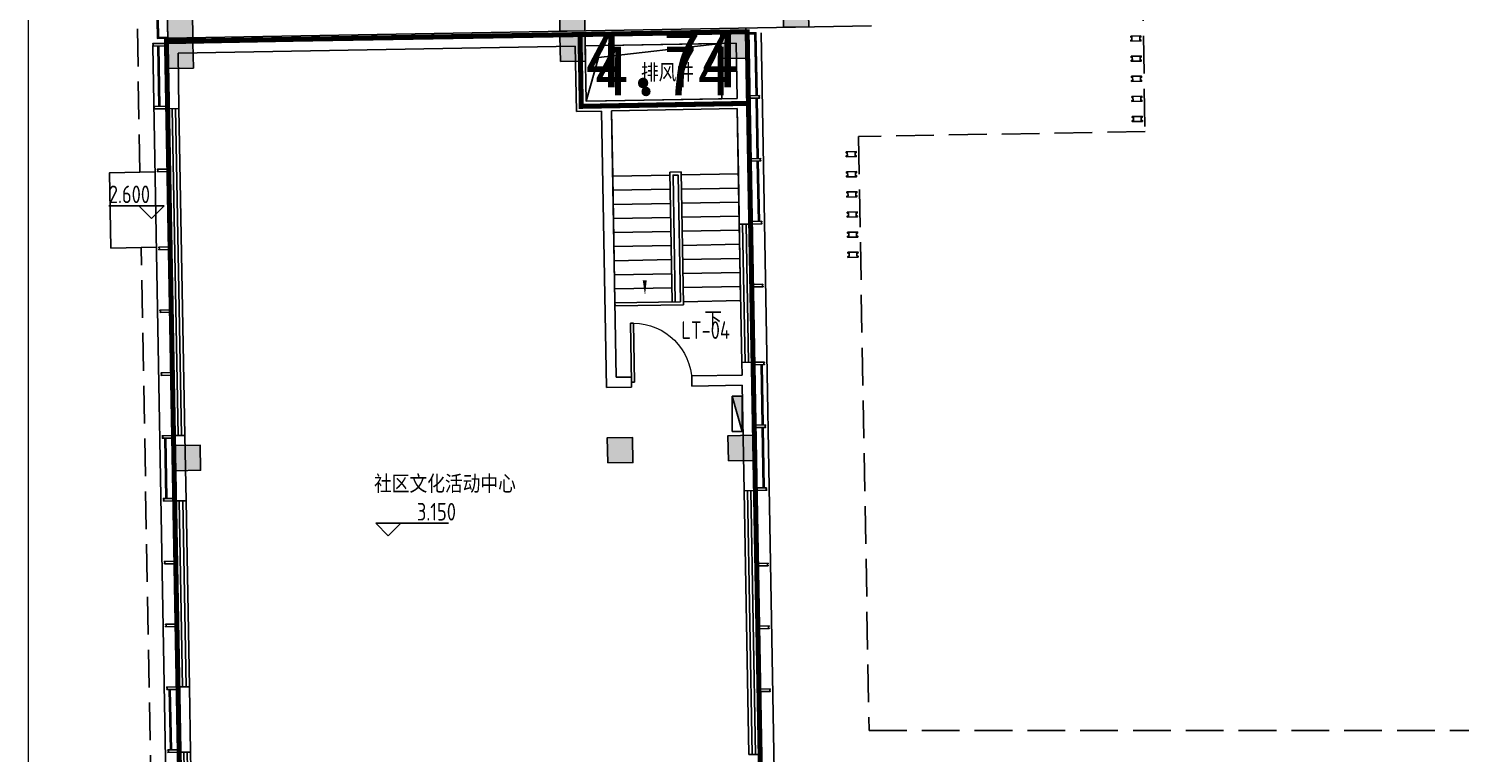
# Model space of a CAD drawing. Extents: x 512858 to 514372, y -232486 to -231710.
# Drawn here: x 513173.75 to 513202.23, y -231850.88 to -231836.46 of the extents above; entities that cross this region are included whole.
import ezdxf

# ---------------------------------------------------------------- set-up
doc = ezdxf.new("R2010")
doc.units = 0
doc.header["$LTSCALE"] = 1000
doc.linetypes.add('DASH', pattern=[0.35, 0.25, -0.1])
doc.layers.get('0').update_dxf_attribs({"color": 252})
for name, color, linetype in [('$面积结果', 7, 'Continuous'), ('0水提弱电', 253, 'Continuous'), ('6#-造型-1F（实施版）金属型材-METAL-S', 253, 'Continuous'), ('6#-造型-1F（实施版）门窗', 253, 'Continuous'), ('A-ANNO-100-DIM-E', 253, 'Continuous'), ('A-ANNO-100-TXT', 252, 'Continuous'), ('A-ANNO-50-SYMB', 252, 'Continuous'), ('A-DOOR', 252, 'Continuous'), ('A-HOLE-E', 253, 'Continuous'), ('A-METAL-E', 253, 'Continuous'), ('A-STAIR', 252, 'Continuous'), ('A-STONE-S', 253, 'Continuous'), ('A-STR-CONC-C', 253, 'Continuous'), ('A-WALL-S', 252, 'Continuous'), ('A-WINDOW', 253, 'Continuous'), ('PUB_HATCH', 252, 'Continuous'), ('看线', 253, 'Continuous'), ('立面轮廓', 253, 'Continuous')]:
    doc.layers.add(name, color=color, linetype=linetype)
for name, color, linetype, lineweight in [('P-FIRE-FH', 252, 'Continuous', 25), ('图廓', 252, 'Continuous', 9), ('面积-计容-住宅-1', 1, 'Continuous', 0), ('面积-计容-社区文化活动中心-1', 30, 'Continuous', 0)]:
    doc.layers.add(name, color=color, linetype=linetype, lineweight=lineweight)
doc.styles.add('dw', font='simhei.ttf')
doc.styles.add('TYDG_02', font='TSSDENG.shx', dxfattribs={"width": 0.8, "bigfont": 'hztxt.shx'})

# ---------------------------------------------------------------- blocks, each defined once
blk = doc.blocks.new('1新159_FZH')
blk.add_lwpolyline([(-0.5, -0.5), (0.5, -0.5), (0.5, 0.5), (-0.5, 0.5)], close=True)
at = {"layer": 'PUB_HATCH'}
blk.add_solid([(-0.5, -0.5), (0.5, -0.5), (-0.5, 0.5), (0.5, 0.5)], dxfattribs=at)
blk = doc.blocks.new('1新177zz')
at = {"layer": 'A-STR-CONC-C'}
for p, xscale, yscale, zscale, rotation in [((-15929, 6050, 0), 400.0000000051514, 499.9999999770662, 499.9999999770662, 5.1359821e-09), ((-8129, 6050, 0), 399.9999999825959, 500.0000000362052, 500.0000000362052, 359.9999999965148), ((-3629, 6050, 0), 400.0000000172004, 500, 500, 6.003096e-10), ((871, 6050, 0), 399.9999999560532, 499.9999999998836, 499.9999999998836, 359.999999999283), ((-15929, 0, 0), 400.0000000253785, 500.000000017928, 500.000000017928, 2.001032e-09), ((-8129, 0, 0), 399.9999999827705, 499.9999999803258, 499.9999999803258, 359.9999999994998), ((-3629, 0, 0), 400.0000000171131, 499.9999999997672, 499.9999999997672, 3.835311e-10), ((871, 0, 0), 400.0000000169093, 500, 500, 2.334537e-10), ((-15879, -6150, 0), 499.9999999999709, 499.9999999999709, 499.9999999999709, 2.66804e-11), ((-8079, -6150, 0), 500, 500, 500, 1.33402e-11), ((-3629, -6150, 0), 499.9999999999709, 499.9999999999709, 499.9999999999709, 359.9999999999866), ((821, -6150, 0), 500.0000000000291, 500.0000000000291, 500.0000000000291, 1.33402e-11), ((-15879, -14450, 0), 500.0000000000291, 500.0000000000291, 500.0000000000291, 1.33402e-11), ((-8079, -14450, 0), 500.0000000000582, 500.0000000000582, 500.0000000000582, 2.66804e-11), ((-3629, -14450, 0), 500, 500, 500, 1.33402e-11), ((-8079, -15050, 0), 500.0000000000291, 500.0000000000291, 500.0000000000291, 1.33402e-11), ((-4879, -15050, 0), 499.9999999999709, 499.9999999999709, 499.9999999999709, 359.9999999999866), ((-15879, -23050, 0), 499.9999999999709, 499.9999999999709, 499.9999999999709, 2.66804e-11), ((-7279, -23050, 0), 499.9999999999127, 499.9999999999127, 499.9999999999127, 1.33402e-11)]:
    blk.add_blockref('1新159_FZH', p, dxfattribs=dict(at, xscale=xscale, yscale=yscale, zscale=zscale, rotation=rotation))
for p, xscale, yscale, zscale in [((-15879, -15050, 0), 500.0000000000291, 500.0000000000291, 500.0000000000291), ((-4879, -23050, 0), 500, 500, 500)]:
    blk.add_blockref('1新159_FZH', p, dxfattribs=dict(at, xscale=xscale, yscale=yscale, zscale=zscale))
blk = doc.blocks.new('1新09$TwtSys$00000434')
for p, q in [((-0.5, 0.5), (-0.5, -0.5)), ((-0.5, -0.5), (0.5, 0.5)), ((0.5, 0.5), (-0.5, 0.5)), ((0.5, -0.5), (0.5, 0.5)), ((-0.5, -0.5), (0.5, -0.5))]:
    blk.add_line(p, q)
blk.add_solid([(0.5, -0.5), (0.5, 0.5), (-0.5, -0.5)])
blk = doc.blocks.new('1新65222')
at = {"layer": 'P-FIRE-FH', "xscale": 700.0000000000001, "yscale": 200.0000000000001, "zscale": 700.0000000000001, "rotation": 90}
blk.add_blockref('1新09$TwtSys$00000434', (581223, 1485974), dxfattribs=at)
blk = doc.blocks.new('1新170gthegsffsf')
at = {"layer": '6#-造型-1F（实施版）金属型材-METAL-S'}
blk.add_lwpolyline([(2575456, -483476), (2575446, -483476), (2575446, -483466), (2575416, -483466), (2575416, -483476), (2575406, -483476), (2575406, -483226), (2575456, -483226)], close=True, dxfattribs=at)
blk = doc.blocks.new('1新662fwy')
at = {"layer": '6#-造型-1F（实施版）金属型材-METAL-S', "elevation": 0}
for points in [[(2484327, -547721), (2484527, -547718), (2484528, -547738), (2484505, -547738), (2484506, -547798), (2484529, -547798), (2484529, -547818), (2484329, -547821), (2484329, -547801), (2484352, -547801), (2484351, -547741), (2484328, -547741)], [(2484335, -548121), (2484535, -548118), (2484535, -548138), (2484512, -548138), (2484513, -548198), (2484536, -548198), (2484536, -548218), (2484336, -548221), (2484336, -548201), (2484359, -548201), (2484358, -548141), (2484335, -548141)], [(2484342, -548521), (2484542, -548518), (2484542, -548538), (2484519, -548538), (2484520, -548598), (2484543, -548598), (2484544, -548618), (2484344, -548621), (2484343, -548601), (2484366, -548601), (2484365, -548541), (2484342, -548541)], [(2484349, -548921), (2484549, -548918), (2484549, -548938), (2484526, -548938), (2484527, -548998), (2484550, -548998), (2484551, -549018), (2484351, -549021), (2484350, -549001), (2484373, -549001), (2484372, -548941), (2484349, -548941)], [(2484356, -549321), (2484556, -549318), (2484556, -549338), (2484533, -549338), (2484534, -549398), (2484558, -549398), (2484558, -549418), (2484358, -549421), (2484358, -549401), (2484381, -549401), (2484380, -549341), (2484356, -549341)], [(2478667, -550021), (2478867, -550017), (2478867, -550037), (2478844, -550038), (2478845, -550098), (2478868, -550097), (2478868, -550117), (2478668, -550121), (2478668, -550101), (2478691, -550100), (2478690, -550040), (2478667, -550041)], [(2478674, -550421), (2478874, -550417), (2478874, -550437), (2478851, -550438), (2478852, -550498), (2478875, -550497), (2478876, -550517), (2478676, -550521), (2478675, -550501), (2478698, -550500), (2478697, -550440), (2478674, -550441)], [(2478681, -550821), (2478881, -550817), (2478881, -550837), (2478858, -550838), (2478859, -550898), (2478882, -550897), (2478883, -550917), (2478683, -550921), (2478682, -550901), (2478705, -550900), (2478704, -550840), (2478681, -550841)], [(2478688, -551221), (2478888, -551217), (2478888, -551237), (2478865, -551238), (2478866, -551298), (2478889, -551297), (2478890, -551317), (2478690, -551321), (2478690, -551301), (2478713, -551300), (2478712, -551240), (2478688, -551241)], [(2478695, -551621), (2478895, -551617), (2478896, -551637), (2478872, -551637), (2478874, -551697), (2478897, -551697), (2478897, -551717), (2478697, -551721), (2478697, -551701), (2478720, -551700), (2478719, -551640), (2478696, -551641)], [(2478702, -552021), (2478902, -552017), (2478903, -552037), (2478880, -552037), (2478881, -552097), (2478904, -552097), (2478904, -552117), (2478704, -552121), (2478704, -552101), (2478727, -552100), (2478726, -552040), (2478703, -552041)]]:
    blk.add_lwpolyline(points, close=True, dxfattribs=at)
at = {"layer": '6#-造型-1F（实施版）金属型材-METAL-S'}
for points in [[(2464877, -547920), (2464876, -547910), (2464886, -547910), (2464886, -547880), (2464876, -547880), (2464876, -547870), (2465176, -547865), (2465177, -547915)], [(2464899, -549170), (2464899, -549160), (2464909, -549160), (2464908, -549130), (2464898, -549130), (2464898, -549120), (2465198, -549115), (2465199, -549165)]]:
    blk.add_lwpolyline(points, close=True, dxfattribs=at)
at = {"layer": 'A-METAL-E', "linetype": 'ByBlock'}
for points in [[(2477250, -563088), (2476974, -547654)], [(2464877, -547920), (2465425, -578518), (2498282, -578518)]]:
    blk.add_lwpolyline(points, dxfattribs=at)
at = {"layer": 'A-STONE-S'}
for points in [[(2465093, -543266), (2464893, -543269), (2464974, -547769), (2465174, -547765)], [(2465094, -543286), (2464914, -543289), (2464993, -547748), (2465173, -547745)], [(2476674, -547659), (2476874, -547655), (2476896, -548905)], [(2476674, -547679), (2476854, -547676), (2476876, -548906)], [(2464998, -549118), (2464977, -547919)], [(2465018, -549118), (2464997, -547918)], [(2476877, -548956), (2476899, -550155)], [(2476897, -548955), (2476919, -550155)], [(2476900, -550205), (2476921, -551405)], [(2476920, -550205), (2476941, -551405)], [(2476994, -555455), (2476974, -554255)], [(2477014, -555455), (2476994, -554255)], [(2477016, -556705), (2476997, -555505)], [(2477036, -556704), (2477017, -555505)], [(2465138, -556917), (2465116, -555717)], [(2465158, -556917), (2465136, -555717)], [(2465227, -561916), (2465206, -560717)], [(2465247, -561916), (2465226, -560716)]]:
    blk.add_lwpolyline(points, dxfattribs=at)
at = {"layer": '6#-造型-1F（实施版）门窗'}
for p, rotation in [((2039532, -3132582), 91.02306929197735), ((2902234, 2033284), 271.0264325228436), ((2039555, -3133832), 91.02306929197735), ((2039577, -3135082), 91.02306929197735), ((2902261, 2031735), 271.0264325228436), ((2039599, -3136332), 91.02306929197735), ((2902284, 2030485), 271.0264325228436), ((2039627, -3137881), 91.02306929197735), ((2902306, 2029235), 271.0264325228436), ((2039649, -3139131), 91.02306929197735), ((2902329, 2027985), 271.0264325228436), ((2902351, 2026735), 271.0264325228436), ((2039672, -3140381), 91.02306929197735), ((2902373, 2025486), 271.0264325228436), ((2039699, -3141881), 91.02306929197735), ((2902396, 2024236), 271.0264325228436), ((2039721, -3143130), 91.02306929197735), ((2902418, 2022986), 271.0264325228436), ((2039743, -3144380), 91.02306929197735), ((2902441, 2021736), 271.0264325228436)]:
    blk.add_blockref('1新170gthegsffsf', p, dxfattribs=dict(at, rotation=rotation))
blk = doc.blocks.new('1新08$TCHSYS$WIN2D')
for p, q in [((-0.5, 0.5), (0.5, 0.5)), ((-0.5, 0.5), (-0.5, -0.5)), ((0.5, 0.5), (0.5, -0.5)), ((0.5, 0.1667), (-0.5, 0.1667)), ((0.5, -0.1667), (-0.5, -0.1667)), ((-0.5, -0.5), (0.5, -0.5))]:
    blk.add_line(p, q)
blk = doc.blocks.new('1新03$DorLib2D$00000001')
for p, q in [((0.45, 0.975), (0.5, 0.975)), ((0.45, 0), (0.45, 0.975)), ((0.5, 0), (0.5, 0.975)), ((0.5, 0), (0.45, 0))]:
    blk.add_line(p, q)
at = {"lineweight": 13}
blk.add_arc((0.475, 0), 0.975, 91.4693, 180, dxfattribs=at)
blk = doc.blocks.new('1新10$WINLIB2D$00000001')
at = {"color": 0}
for points in [[(-0.5, 0.5), (-0.5, -0.5)], [(-0.5, 0.5), (0.5, 0.5)], [(0.5, -0.5), (0.5, 0.5)], [(0.5, 0.1667), (-0.5, 0.1667)], [(0.5, -0.1667), (-0.5, -0.1667)], [(-0.5, -0.5), (0.5, -0.5)]]:
    blk.add_lwpolyline(points, dxfattribs=at)

msp = doc.modelspace()

# ---------------------------------------------------------------- linework, layer by layer
at = {"color": 252, "elevation": 0}
msp.add_lwpolyline([(513188.018, -231836.551), (513188.017, -231836.451)], dxfattribs=at)
at = {"color": 252}
msp.add_lwpolyline([(513176.52, -231836.657), (513176.52, -231836.757)], dxfattribs=at)
at = {"layer": 'A-ANNO-100-DIM-E', "color": 252}
for p, q in [((513176.447, -231839.991), (513175.349, -231839.991)), ((513176.197, -231840.241), (513175.947, -231839.991)), ((513176.197, -231840.241), (513176.447, -231839.991)), ((513180.908, -231846.552), (513180.658, -231846.302)), ((513180.658, -231846.302), (513182.108, -231846.302)), ((513180.908, -231846.552), (513181.158, -231846.302))]:
    msp.add_line(p, q, dxfattribs=at)
at = {"layer": 'A-ANNO-50-SYMB', "color": 252}
msp.add_lwpolyline([(513187.318, -231842.025, 0, 0, 0), (513187.259, -231838.715, 0, 0, 0), (513185.959, -231838.739, 0, 0, 0), (513186.013, -231841.768, 0, 0.08, 0), (513186.008, -231841.468, 0, 0, 0)], format="xyseb", dxfattribs=at)
at = {"layer": 'A-HOLE-E', "color": 252}
msp.add_lwpolyline([(513187.543, -231837.86), (513187.524, -231836.76), (513184.824, -231836.809), (513184.844, -231837.909)], close=True, dxfattribs=at)
msp.add_lwpolyline([(513187.524, -231836.76), (513185.089, -231837.041), (513184.844, -231837.909)], dxfattribs=at)
at = {"layer": 'A-STAIR', "color": 252}
for p, q in [((513187.847, -231838.055), (513185.347, -231838.1)), ((513185.347, -231838.1), (513185.371, -231839.399)), ((513187.87, -231839.355), (513187.847, -231838.055)), ((513185.371, -231839.399), (513186.511, -231839.379)), ((513185.371, -231839.399), (513186.511, -231839.379)), ((513187.87, -231839.355), (513186.73, -231839.375)), ((513186.73, -231839.375), (513187.87, -231839.355)), ((513187.87, -231839.355), (513187.915, -231841.874)), ((513185.416, -231841.919), (513185.371, -231839.399)), ((513185.376, -231839.679), (513186.516, -231839.659)), ((513187.875, -231839.635), (513186.735, -231839.655)), ((513185.381, -231839.959), (513186.521, -231839.939)), ((513187.88, -231839.914), (513186.741, -231839.935)), ((513185.386, -231840.239), (513186.526, -231840.219)), ((513187.885, -231840.194), (513186.746, -231840.215)), ((513185.391, -231840.519), (513186.531, -231840.499)), ((513187.89, -231840.474), (513186.751, -231840.495)), ((513185.396, -231840.799), (513186.536, -231840.779)), ((513187.895, -231840.754), (513186.756, -231840.775)), ((513185.401, -231841.079), (513186.541, -231841.059)), ((513187.9, -231841.034), (513186.761, -231841.055)), ((513185.406, -231841.359), (513186.546, -231841.339)), ((513187.905, -231841.314), (513186.766, -231841.335)), ((513185.411, -231841.639), (513186.551, -231841.619)), ((513187.91, -231841.594), (513186.771, -231841.615)), ((513185.416, -231841.919), (513185.417, -231841.979)), ((513187.915, -231841.874), (513186.776, -231841.895))]:
    msp.add_line(p, q, dxfattribs=at)
for points in [[(513185.417, -231841.979), (513186.777, -231841.955), (513186.729, -231839.315), (513186.509, -231839.319), (513186.556, -231841.898)], [(513186.716, -231841.895), (513186.67, -231839.376), (513186.571, -231839.378), (513186.616, -231841.896)], [(513186.716, -231841.896), (513185.416, -231841.919)]]:
    msp.add_lwpolyline(points, dxfattribs=at)
at = {"layer": 'A-WALL-S', "color": 252}
for p, q in [((513176.37, -231828.259), (513176.52, -231836.657)), ((513176.52, -231836.657), (513190.518, -231836.407)), ((513176.522, -231836.757), (513184.721, -231836.611)), ((513176.522, -231836.757), (513176.545, -231838.057)), ((513176.726, -231836.954), (513184.624, -231836.812)), ((513184.648, -231838.112), (513184.624, -231836.812)), ((513184.721, -231836.611), (513188.02, -231836.551)), ((513184.824, -231836.809), (513187.824, -231836.755)), ((513184.844, -231837.909), (513184.824, -231836.809)), ((513187.824, -231836.755), (513187.843, -231837.855)), ((513188.02, -231836.551), (513188.045, -231837.951)), ((513176.726, -231836.954), (513176.745, -231838.054)), ((513185.244, -231837.901), (513184.844, -231837.909)), ((513187.843, -231837.855), (513185.244, -231837.901)), ((513188.045, -231837.951), (513188.088, -231840.351)), ((513185.147, -231838.103), (513184.648, -231838.112)), ((513185.246, -231843.602), (513185.147, -231838.103)), ((513187.847, -231838.055), (513185.347, -231838.1)), ((513185.442, -231843.399), (513185.347, -231838.1)), ((513187.847, -231838.055), (513187.888, -231840.354)), ((513186.942, -231843.372), (513187.942, -231843.354)), ((513187.937, -231843.104), (513187.942, -231843.354)), ((513188.137, -231843.1), (513188.144, -231843.45)), ((513185.246, -231843.602), (513185.746, -231843.593)), ((513185.442, -231843.399), (513185.742, -231843.393)), ((513186.946, -231843.572), (513187.946, -231843.554)), ((513187.946, -231843.554), (513187.983, -231845.654)), ((513188.144, -231843.45), (513188.183, -231845.65)), ((513176.662, -231844.556), (513176.685, -231845.856)), ((513176.862, -231844.553), (513176.885, -231845.852)), ((513176.751, -231849.555), (513176.775, -231850.855)), ((513176.951, -231849.552), (513176.975, -231850.852))]:
    msp.add_line(p, q, dxfattribs=at)
for points in [[(513176.745, -231838.054), (513176.545, -231838.057)], [(513188.088, -231840.351), (513187.888, -231840.354)], [(513188.137, -231843.1), (513187.937, -231843.104)], [(513185.742, -231843.393), (513185.746, -231843.593)], [(513186.942, -231843.372), (513186.946, -231843.572)], [(513176.862, -231844.553), (513176.662, -231844.556)], [(513176.885, -231845.852), (513176.685, -231845.856)], [(513188.183, -231845.65), (513187.983, -231845.654)], [(513176.951, -231849.552), (513176.751, -231849.555)], [(513176.975, -231850.852), (513176.775, -231850.855)]]:
    msp.add_lwpolyline(points, dxfattribs=at)
at = {"layer": '图廓', "color": 0}
msp.add_lwpolyline([(513173.755, -231805.75), (513274.983, -231805.75), (513274.983, -231878.694), (513173.755, -231878.694)], close=True, dxfattribs=at)
at = {"layer": '看线', "color": 252, "linetype": 'DASH', "ltscale": 0.003, "elevation": 0}
for points in [[(513175.808, -231830.369), (513175.523, -231814.472), (513217.935, -231813.712), (513218.187, -231827.81), (513195.772, -231828.211), (513195.958, -231838.51), (513190.258, -231838.611), (513190.469, -231850.42), (513242.281, -231850.42), (513242.281, -231864.911), (513239.981, -231864.911), (513239.981, -231867.711), (513238.104, -231867.711)], [(513175.968, -231839.318), (513175.84, -231832.169)], [(513176.264, -231855.865), (513175.995, -231840.818)]]:
    msp.add_lwpolyline(points, dxfattribs=at)
at = {"layer": '看线', "color": 252}
msp.add_lwpolyline([(513176.268, -231839.312), (513175.365, -231839.329), (513175.392, -231840.828), (513176.295, -231840.812)], dxfattribs=at)
at = {"layer": '看线', "color": 252, "elevation": 0}
msp.add_lwpolyline([(513177.062, -231867.111), (513176.677, -231845.552)], dxfattribs=at)
at = {"layer": '面积-计容-住宅-1', "const_width": 0.1}
msp.add_lwpolyline([(513188.045, -231836.526), (513184.72, -231836.582), (513184.746, -231838.01), (513188.07, -231837.951)], close=True, dxfattribs=at)
at = {"layer": '面积-计容-社区文化活动中心-1', "ltscale": 3, "const_width": 0.1}
msp.add_lwpolyline([(513199.129, -231861.986), (513197.304, -231861.986), (513197.179, -231862.111), (513190.429, -231862.111), (513190.304, -231861.986), (513185.854, -231861.986), (513185.854, -231852.836), (513188.337, -231852.836), (513188.07, -231837.951), (513184.746, -231838.01), (513184.72, -231836.582), (513176.495, -231836.719), (513177.041, -231867.136), (513199.129, -231867.136)], close=True, dxfattribs=at)

# ---------------------------------------------------------------- block references
at = {"layer": '0水提弱电', "color": 252, "xscale": 0.001, "yscale": 0.001, "zscale": 0.001}
msp.add_blockref('1新65222', (512606.622, -233330.1), dxfattribs=at)
at = {"layer": '6#-造型-1F（实施版）金属型材-METAL-S', "color": 252, "xscale": 0.001, "yscale": 0.001, "zscale": 0.001}
msp.add_blockref('1新662fwy', (510711.346, -231288.892), dxfattribs=at)
at = {"layer": 'A-DOOR', "color": 252, "xscale": -1.2, "yscale": 1.2, "zscale": 0.2, "rotation": 1.026432498040768}
msp.add_blockref('1新03$DorLib2D$00000001', (513186.344, -231843.483), dxfattribs=at)
at = {"layer": 'A-WINDOW', "color": 252, "zscale": 0.2}
for name, p, xscale, yscale, rotation in [('1新08$TCHSYS$WIN2D', (513176.703, -231841.305), -6.500000000000002, -0.2, 271.0264324980342), ('1新10$WINLIB2D$00000001', (513188.013, -231841.727), 2.750000000000001, 0.2, 271.0264324980342), ('1新08$TCHSYS$WIN2D', (513176.818, -231847.704), -3.7, -0.2, 271.0264324980342), ('1新10$WINLIB2D$00000001', (513188.13, -231848.276), 5.25, 0.2, 271.0264324980339), ('1新08$TCHSYS$WIN2D', (513176.955, -231855.353), -9, -0.2, 271.0264324980342)]:
    msp.add_blockref(name, p, dxfattribs=dict(at, xscale=xscale, yscale=yscale, rotation=rotation))
at = {"layer": '立面轮廓', "color": 252, "xscale": 0.001, "yscale": 0.001, "zscale": 0.001, "rotation": 1.026432498032617}
msp.add_blockref('1新177zz', (513192.383, -231821.671), dxfattribs=at)

# ---------------------------------------------------------------- texts
at = {"layer": '$面积结果', "color": 1, "style": 'dw'}
msp.add_text('4.74', height=1.1331, dxfattribs=at).set_placement((513184.819, -231837.634))
at = {"layer": 'A-ANNO-100-DIM-E', "color": 252, "style": 'TYDG_02', "width": 0.8}
for s, p in [('2.600', (513175.349, -231839.935)), ('3.150', (513181.476, -231846.247))]:
    msp.add_text(s, height=0.35, dxfattribs=at).set_placement(p)
at = {"layer": 'A-ANNO-100-TXT', "color": 252, "style": 'TYDG_02'}
for s, p in [('排风井', (513185.931, -231837.518)), ('社区文化活动中心', (513180.624, -231845.698))]:
    msp.add_text(s, height=0.3526, dxfattribs=at).set_placement(p)
at = {"layer": 'A-ANNO-100-TXT', "color": 252, "style": 'TYDG_02', "width": 0.8}
msp.add_text('LT-04', height=0.35, dxfattribs=at).set_placement((513186.735, -231842.635))
at = {"layer": 'A-ANNO-50-SYMB', "color": 252, "style": 'TYDG_02'}
msp.add_text('下', height=0.353, dxfattribs=at).set_placement((513187.191, -231842.445))
at = {"layer": '面积-计容-住宅-1', "style": 'dw'}
msp.add_text('4.74', height=1, dxfattribs=at).set_placement((513185.013, -231837.793))

doc.saveas('drawing.dxf')
